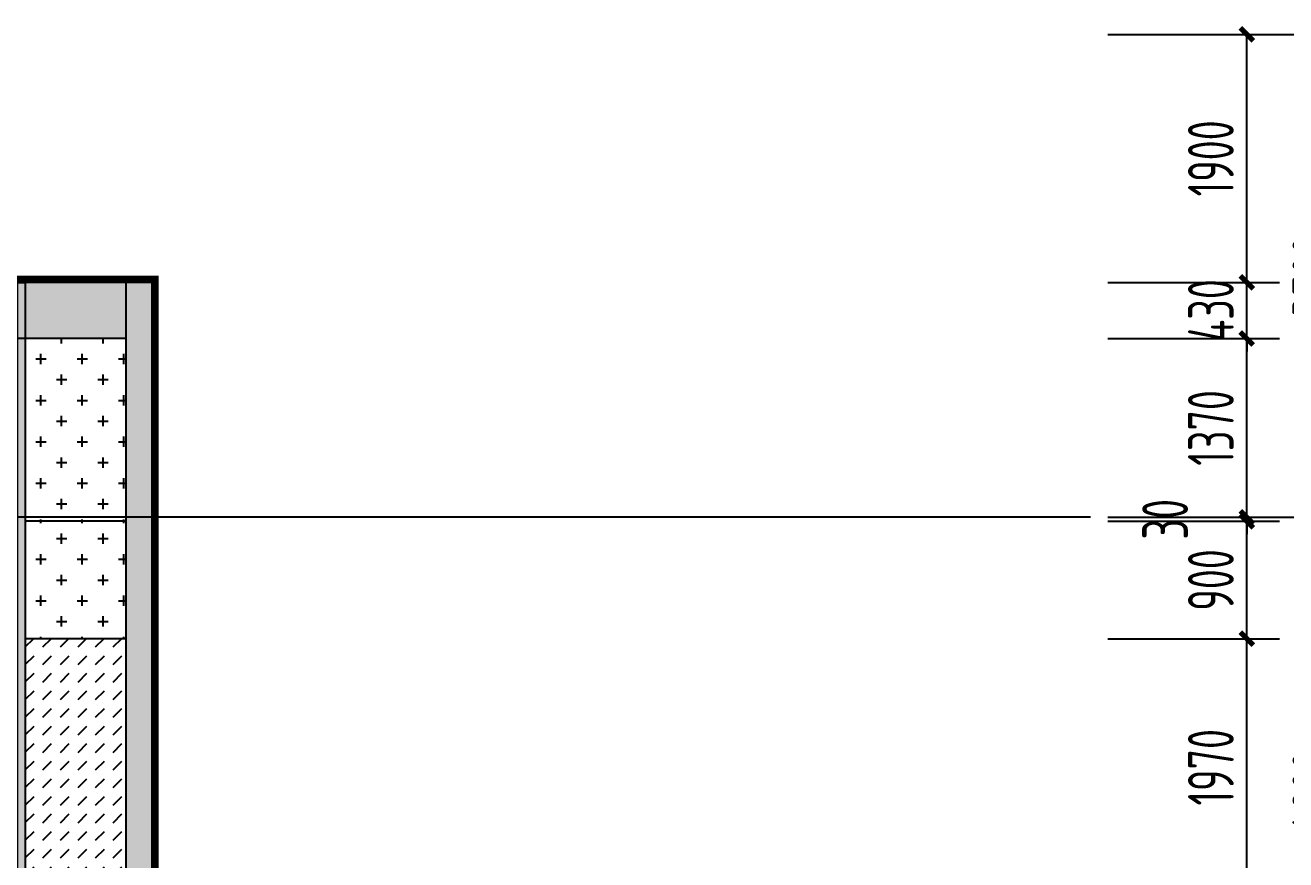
# Model space of a CAD drawing. Extents: x -863035 to 270371, y -8918 to 240488.
# Drawn here: x -337663 to -328011, y 134433 to 140826 of the extents above; entities that cross this region are included whole.
import ezdxf

# ---------------------------------------------------------------- set-up
doc = ezdxf.new("R2010")
doc.units = 0
doc.header["$LTSCALE"] = 1000
doc.header["$MEASUREMENT"] = 0
doc.linetypes.add('109-34 轴网$0$L1$0$$AUDIT_BAD_LTYPE1', pattern=[0])
for name, color, linetype in [('01-标注_尺寸', 124, 'Continuous'), ('01-标注_轴线坐标', 132, 'Continuous'), ('05-填充_156', 156, 'Continuous'), ('05-填充_18', 18, 'Continuous'), ('A-C_窗', 140, 'Continuous'), ('D_铝板', 181, 'Continuous'), ('E-立面', 255, 'Continuous'), ('E-立面轮廓', 241, 'Continuous')]:
    doc.layers.add(name, color=color, linetype=linetype)
doc.layers.add('04-不打印_辅助线', color=165, linetype='Continuous', plot=False)
doc.styles.add('_TCH_DIM_T3', font='ROS1', dxfattribs={"width": 0.75, "bigfont": 'JD'})
doc.dimstyles.new('_TCH_ARCH&&100', dxfattribs={"dimtxt": 350, "dimasz": 100, "dimexe": 250, "dimexo": 300, "dimgap": 100, "dimtad": 1, "dimdec": 0, "dimzin": 0, "dimdsep": 46, "dimtxsty": '_TCH_DIM_T3', "dimblk": 'ARCHTICK', "dimcen": 0.09, "dimclrt": 7, "dimazin": 2, "dimtfac": 1, "dimtdec": 0, "dimtix": 1, "dimtmove": 2, "dimatfit": 3, "dimfxl": 0, "dimtolj": 1, "dimtzin": 0, "dimarcsym": 0})

# ---------------------------------------------------------------- blocks, each defined once
blk = doc.blocks.new('*U26')
at = {"layer": '05-填充_18'}
h = blk.add_hatch(color=256, dxfattribs=at)
h.dxf.hatch_style = 1
h.paths.add_polyline_path([(60, -4390), (0, -4390), (0, 310), (60, 310)])
blk.add_lwpolyline([(60, -4390), (0, -4390), (0, 310), (60, 310)], close=True)
blk = doc.blocks.new('_ArchTick')
at = {"color": 0, "linetype": 'ByBlock', "const_width": 0.4}
blk.add_lwpolyline([(-0.5, -0.5), (0.5, 0.5)], dxfattribs=at)
blk = doc.blocks.new('*D2258')
at = {"layer": '01-标注_轴线坐标', "color": 0, "lineweight": -2, "transparency": 16777216}
for p, q in [((67943.4, -2918.3), (69256.3, -2918.3)), ((69006.3, -6618.3), (69006.3, -2918.3)), ((67943.4, -6618.3), (69256.3, -6618.3))]:
    blk.add_line(p, q, dxfattribs=at)
at = {"layer": 'Defpoints', "color": 0, "transparency": 16777216}
for p in [(67643.4, -2918.3), (69006.3, -2918.3), (67643.4, -6618.3)]:
    blk.add_point(p, dxfattribs=at)
at = {"layer": '01-标注_轴线坐标', "color": 0, "lineweight": -2, "transparency": 16777216, "xscale": 100, "yscale": 100, "zscale": 100}
for p, rotation in [((69006.3, -2918.3), 90), ((69006.3, -6618.3), 270)]:
    blk.add_blockref('_ArchTick', p, dxfattribs=dict(at, rotation=rotation))
at = {"layer": '01-标注_轴线坐标', "color": 7, "transparency": 16777216, "insert": (68731.3, -4768.3), "char_height": 350, "attachment_point": 5, "rotation": 90, "style": '_TCH_DIM_T3'}
blk.add_mtext('\\A1;3700', dxfattribs=at)
blk = doc.blocks.new('*D2259')
at = {"layer": '01-标注_轴线坐标', "color": 0, "lineweight": -2, "transparency": 16777216}
for p, q in [((67943.4, -6618.3), (69256.3, -6618.3)), ((69006.3, -10818.3), (69006.3, -6618.3)), ((67943.4, -10818.3), (69256.3, -10818.3))]:
    blk.add_line(p, q, dxfattribs=at)
at = {"layer": 'Defpoints', "color": 0, "transparency": 16777216}
for p in [(67643.4, -6618.3), (69006.3, -6618.3), (67643.4, -10818.3)]:
    blk.add_point(p, dxfattribs=at)
at = {"layer": '01-标注_轴线坐标', "color": 0, "lineweight": -2, "transparency": 16777216, "xscale": 100, "yscale": 100, "zscale": 100}
for p, rotation in [((69006.3, -6618.3), 90), ((69006.3, -10818.3), 270)]:
    blk.add_blockref('_ArchTick', p, dxfattribs=dict(at, rotation=rotation))
at = {"layer": '01-标注_轴线坐标', "color": 7, "transparency": 16777216, "insert": (68731.3, -8718.3), "char_height": 350, "attachment_point": 5, "rotation": 90, "style": '_TCH_DIM_T3'}
blk.add_mtext('\\A1;4200', dxfattribs=at)
blk = doc.blocks.new('*D2264')
at = {"layer": '01-标注_轴线坐标', "color": 0, "lineweight": -2, "transparency": 16777216}
for p, q in [((67443.4, -2918.3), (70056.3, -2918.3)), ((69806.3, -23818.3), (69806.3, -2918.3)), ((67443.4, -23818.3), (70056.3, -23818.3))]:
    blk.add_line(p, q, dxfattribs=at)
at = {"layer": 'Defpoints', "color": 0, "transparency": 16777216}
for p in [(67143.4, -2918.3), (69806.3, -2918.3), (67143.4, -23818.3)]:
    blk.add_point(p, dxfattribs=at)
at = {"layer": '01-标注_轴线坐标', "color": 0, "lineweight": -2, "transparency": 16777216, "xscale": 100, "yscale": 100, "zscale": 100}
for p, rotation in [((69806.3, -2918.3), 90), ((69806.3, -23818.3), 270)]:
    blk.add_blockref('_ArchTick', p, dxfattribs=dict(at, rotation=rotation))
at = {"layer": '01-标注_轴线坐标', "color": 7, "transparency": 16777216, "insert": (69531.3, -13368.3), "char_height": 350, "attachment_point": 5, "rotation": 90, "style": '_TCH_DIM_T3'}
blk.add_mtext('\\A1;20900', dxfattribs=at)
blk = doc.blocks.new('*D2286')
at = {"layer": '01-标注_尺寸', "color": 0, "lineweight": -2, "transparency": 16777216}
for p, q in [((67143.4, -2918.3), (68456.3, -2918.3)), ((68206.3, -4818.3), (68206.3, -2918.3)), ((67143.4, -4818.3), (68456.3, -4818.3))]:
    blk.add_line(p, q, dxfattribs=at)
at = {"layer": 'Defpoints', "color": 0, "transparency": 16777216}
for p in [(66843.4, -2918.3), (68206.3, -2918.3), (66843.4, -4818.3)]:
    blk.add_point(p, dxfattribs=at)
at = {"layer": '01-标注_尺寸', "color": 0, "lineweight": -2, "transparency": 16777216, "xscale": 100, "yscale": 100, "zscale": 100}
for p, rotation in [((68206.3, -2918.3), 90), ((68206.3, -4818.3), 270)]:
    blk.add_blockref('_ArchTick', p, dxfattribs=dict(at, rotation=rotation))
at = {"layer": '01-标注_尺寸', "color": 7, "transparency": 16777216, "insert": (67931.3, -3868.3), "char_height": 350, "attachment_point": 5, "rotation": 90, "style": '_TCH_DIM_T3'}
blk.add_mtext('\\A1;1900', dxfattribs=at)
blk = doc.blocks.new('*D2287')
at = {"layer": '01-标注_尺寸', "color": 0, "lineweight": -2, "transparency": 16777216}
for p, q in [((68206.3, -4818.3), (68206.3, -4718.3)), ((67143.4, -4818.3), (68456.3, -4818.3)), ((68206.3, -5248.3), (68206.3, -4818.3)), ((67143.4, -5248.3), (68456.3, -5248.3)), ((68206.3, -5248.3), (68206.3, -5348.3))]:
    blk.add_line(p, q, dxfattribs=at)
at = {"layer": 'Defpoints', "color": 0, "transparency": 16777216}
for p in [(66843.4, -4818.3), (68206.3, -4818.3), (66843.4, -5248.3)]:
    blk.add_point(p, dxfattribs=at)
at = {"layer": '01-标注_尺寸', "color": 0, "lineweight": -2, "transparency": 16777216, "xscale": 100, "yscale": 100, "zscale": 100}
for p, rotation in [((68206.3, -4818.3), 270), ((68206.3, -5248.3), 90)]:
    blk.add_blockref('_ArchTick', p, dxfattribs=dict(at, rotation=rotation))
at = {"layer": '01-标注_尺寸', "color": 7, "transparency": 16777216, "insert": (67931.3, -5033.3), "char_height": 350, "attachment_point": 5, "rotation": 90, "style": '_TCH_DIM_T3'}
blk.add_mtext('\\A1;430', dxfattribs=at)
blk = doc.blocks.new('*D2288')
at = {"layer": '01-标注_尺寸', "color": 0, "lineweight": -2, "transparency": 16777216}
for p, q in [((67143.4, -5248.3), (68456.3, -5248.3)), ((68206.3, -6618.3), (68206.3, -5248.3)), ((67143.4, -6618.3), (68456.3, -6618.3))]:
    blk.add_line(p, q, dxfattribs=at)
at = {"layer": 'Defpoints', "color": 0, "transparency": 16777216}
for p in [(66843.4, -5248.3), (68206.3, -5248.3), (66843.4, -6618.3)]:
    blk.add_point(p, dxfattribs=at)
at = {"layer": '01-标注_尺寸', "color": 0, "lineweight": -2, "transparency": 16777216, "xscale": 100, "yscale": 100, "zscale": 100}
for p, rotation in [((68206.3, -5248.3), 90), ((68206.3, -6618.3), 270)]:
    blk.add_blockref('_ArchTick', p, dxfattribs=dict(at, rotation=rotation))
at = {"layer": '01-标注_尺寸', "color": 7, "transparency": 16777216, "insert": (67931.3, -5933.3), "char_height": 350, "attachment_point": 5, "rotation": 90, "style": '_TCH_DIM_T3'}
blk.add_mtext('\\A1;1370', dxfattribs=at)
blk = doc.blocks.new('*D2289')
at = {"layer": '01-标注_尺寸', "color": 0, "lineweight": -2, "transparency": 16777216}
for p, q in [((68206.3, -6618.3), (68206.3, -6518.3)), ((67143.4, -6618.3), (68456.3, -6618.3)), ((67143.4, -6648.3), (68456.3, -6648.3)), ((68206.3, -6648.3), (68206.3, -6618.3)), ((68206.3, -6648.3), (68206.3, -6748.3))]:
    blk.add_line(p, q, dxfattribs=at)
at = {"layer": 'Defpoints', "color": 0, "transparency": 16777216}
for p in [(66843.4, -6618.3), (66843.4, -6648.3), (68206.3, -6618.3)]:
    blk.add_point(p, dxfattribs=at)
at = {"layer": '01-标注_尺寸', "color": 0, "lineweight": -2, "transparency": 16777216, "xscale": 100, "yscale": 100, "zscale": 100}
for p, rotation in [((68206.3, -6618.3), 270), ((68206.3, -6648.3), 90)]:
    blk.add_blockref('_ArchTick', p, dxfattribs=dict(at, rotation=rotation))
at = {"layer": '01-标注_尺寸', "color": 7, "transparency": 16777216, "insert": (67581.3, -6633.3), "char_height": 350, "attachment_point": 5, "rotation": 90, "style": '_TCH_DIM_T3'}
blk.add_mtext('\\A1;30', dxfattribs=at)
blk = doc.blocks.new('*D2290')
at = {"layer": '01-标注_尺寸', "color": 0, "lineweight": -2, "transparency": 16777216}
for p, q in [((67143.4, -6648.3), (68456.3, -6648.3)), ((68206.3, -7548.3), (68206.3, -6648.3)), ((67143.4, -7548.3), (68456.3, -7548.3))]:
    blk.add_line(p, q, dxfattribs=at)
at = {"layer": 'Defpoints', "color": 0, "transparency": 16777216}
for p in [(66843.4, -6648.3), (68206.3, -6648.3), (66843.4, -7548.3)]:
    blk.add_point(p, dxfattribs=at)
at = {"layer": '01-标注_尺寸', "color": 0, "lineweight": -2, "transparency": 16777216, "xscale": 100, "yscale": 100, "zscale": 100}
for p, rotation in [((68206.3, -6648.3), 90), ((68206.3, -7548.3), 270)]:
    blk.add_blockref('_ArchTick', p, dxfattribs=dict(at, rotation=rotation))
at = {"layer": '01-标注_尺寸', "color": 7, "transparency": 16777216, "insert": (67931.3, -7098.3), "char_height": 350, "attachment_point": 5, "rotation": 90, "style": '_TCH_DIM_T3'}
blk.add_mtext('\\A1;900', dxfattribs=at)
blk = doc.blocks.new('*D2291')
at = {"layer": '01-标注_尺寸', "color": 0, "lineweight": -2, "transparency": 16777216}
for p, q in [((67143.4, -7548.3), (68456.3, -7548.3)), ((68206.3, -9518.3), (68206.3, -7548.3)), ((67143.4, -9518.3), (68456.3, -9518.3))]:
    blk.add_line(p, q, dxfattribs=at)
at = {"layer": 'Defpoints', "color": 0, "transparency": 16777216}
for p in [(66843.4, -7548.3), (68206.3, -7548.3), (66843.4, -9518.3)]:
    blk.add_point(p, dxfattribs=at)
at = {"layer": '01-标注_尺寸', "color": 0, "lineweight": -2, "transparency": 16777216, "xscale": 100, "yscale": 100, "zscale": 100}
for p, rotation in [((68206.3, -7548.3), 90), ((68206.3, -9518.3), 270)]:
    blk.add_blockref('_ArchTick', p, dxfattribs=dict(at, rotation=rotation))
at = {"layer": '01-标注_尺寸', "color": 7, "transparency": 16777216, "insert": (67931.3, -8533.3), "char_height": 350, "attachment_point": 5, "rotation": 90, "style": '_TCH_DIM_T3'}
blk.add_mtext('\\A1;1970', dxfattribs=at)
blk = doc.blocks.new('lghjuytd')
at = {"layer": '05-填充_156'}
h = blk.add_hatch(dxfattribs=at)
h.set_pattern_fill('CROSS', color=136, scale=100, angle=180)
h.set_pattern_definition([(360, (68816.51, -103030.42), (158.75, 158.75), [79.375, -238.125]), (90, (68856.2, -103070.1), (-158.75, 158.75), [79.375, -238.125])])
h.paths.add_polyline_path([(59623.5, -5248.3), (58853.5, -5248.3), (58853.5, -6648.3), (59623.5, -6648.3)])
h = blk.add_hatch(dxfattribs=at)
h.set_pattern_fill('CROSS', color=136, scale=100, angle=180)
h.set_pattern_definition([(360, (68816.51, -103930.42), (158.75, 158.75), [79.375, -238.125]), (90, (68856.2, -103970.1), (-158.75, 158.75), [79.375, -238.125])])
h.paths.add_polyline_path([(59623.5, -6648.3), (58853.5, -6648.3), (58853.5, -7548.3), (59623.5, -7548.3)])
h = blk.add_hatch(dxfattribs=at)
h.set_pattern_fill('DASH', color=256, scale=100, angle=225)
h.set_pattern_definition([(45, (24016.51, -112330.42), (4e-14, 134.70384), [95.25, -95.25])])
h.paths.add_polyline_path([(58853.5, -9518.3), (59623.5, -9518.3), (59623.5, -7548.3), (58853.5, -7548.3)])
at = {"layer": '05-填充_18'}
h = blk.add_hatch(color=256, dxfattribs=at)
h.dxf.hatch_style = 1
h.paths.add_polyline_path([(44223.5, -4818.3), (44223.5, -5248.3), (59623.5, -5248.3), (59623.5, -4818.3)])
h = blk.add_hatch(color=256, dxfattribs=at)
h.dxf.hatch_style = 1
h.paths.add_polyline_path([(59823.5, -4818.3), (59623.5, -4818.3), (59623.5, -9518.3), (59823.5, -9518.3)])
at = {"layer": '04-不打印_辅助线'}
blk.add_lwpolyline([(67010, -6618.3), (7385.4, -6618.3)], dxfattribs=at)
at = {"layer": 'A-C_窗'}
for points in [[(59623.5, -6648.3), (58853.5, -6648.3)], [(59623.5, -7548.3), (58853.5, -7548.3)]]:
    blk.add_lwpolyline(points, dxfattribs=at)
at = {"layer": 'E-立面', "linetype": '109-34 轴网$0$L1$0$$AUDIT_BAD_LTYPE1'}
blk.add_line((59623.5, -4818.3), (59623.5, -9518.3), dxfattribs=at)
for points in [[(59823.5, -9518.3), (59823.5, -4818.3), (44223.5, -4818.3)], [(59623.5, -5248.3), (44223.5, -5248.3)]]:
    blk.add_lwpolyline(points, dxfattribs=at)
at = {"layer": 'E-立面轮廓', "const_width": 50}
blk.add_lwpolyline([(59848.5, -9518.3), (59848.5, -4793.3), (44223.5, -4793.3)], dxfattribs=at)
at = {"layer": 'D_铝板'}
blk.add_blockref('*U26', (58793.5, -5128.2), dxfattribs=at)
at = {"layer": '01-标注_尺寸'}
for p1, p2, picture, middle in [((66843.4, -4818.3), (66843.4, -2918.3), '*D2286', (67931.3, -3868.3)), ((66843.4, -5248.3), (66843.4, -4818.3), '*D2287', (67931.3, -5033.3)), ((66843.4, -6618.3), (66843.4, -5248.3), '*D2288', (67931.3, -5933.3)), ((66843.4, -7548.3), (66843.4, -6648.3), '*D2290', (67931.3, -7098.3)), ((66843.4, -9518.3), (66843.4, -7548.3), '*D2291', (67931.3, -8533.3))]:
    dim = blk.add_aligned_dim(p1=p1, p2=p2, distance=-1363, dimstyle='_TCH_ARCH&&100', dxfattribs=at)
    dim.commit()
    dim.dimension.update_dxf_attribs({"geometry": picture, "text_midpoint": middle})
dim = blk.add_linear_dim(base=(68206.3, -6618.3), p1=(66843.4, -6648.3), p2=(66843.4, -6618.3), angle=90, dimstyle='_TCH_ARCH&&100', dxfattribs=at)
dim.commit()
dim.dimension.update_dxf_attribs({"geometry": '*D2289', "text_midpoint": (67581.3, -6633.3), "dimtype": 161})
at = {"layer": '01-标注_轴线坐标'}
for p1, p2, distance, picture, middle in [((67143.4, -23818.3), (67143.4, -2918.3), -2663, '*D2264', (69531.3, -13368.3)), ((67643.4, -6618.3), (67643.4, -2918.3), -1363, '*D2258', (68731.3, -4768.3)), ((67643.4, -10818.3), (67643.4, -6618.3), -1363, '*D2259', (68731.3, -8718.3))]:
    dim = blk.add_aligned_dim(p1=p1, p2=p2, distance=distance, dimstyle='_TCH_ARCH&&100', dxfattribs=at)
    dim.commit()
    dim.dimension.update_dxf_attribs({"geometry": picture, "text_midpoint": middle})

msp = doc.modelspace()

# ---------------------------------------------------------------- linework, layer by layer
at = {"layer": '04-不打印_辅助线'}
msp.add_lwpolyline([(-329505.9, 137056.2), (-389130.6, 137056.2)], dxfattribs=at)

# ---------------------------------------------------------------- next in the draw order: block references
msp.add_blockref('lghjuytd', (-396516, 143674.5))

doc.saveas('drawing.dxf')
